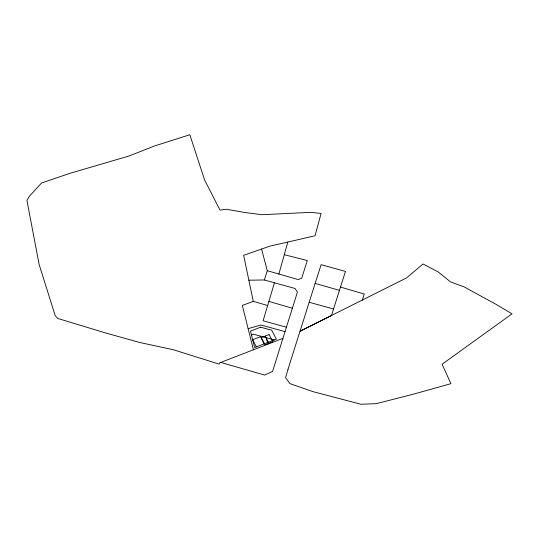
<?xml version="1.0" encoding="UTF-8"?>
<svg xmlns="http://www.w3.org/2000/svg" width="539" height="539" viewBox="0 0 539 539"><rect width="100%" height="100%" fill="white"/><g stroke="black" fill="none" stroke-linecap="round" stroke-linejoin="round"><path stroke-width="0.81" d="M278.879 274.034L287.806 242.072L315.059 235.738L321.096 213.451L310.754 212.339L261.994 214.717L244.794 212.487L226.205 209.247L220.027 210.122L204.638 180.08L189.843 134.743L154.686 145.928L128.848 156.054L69.363 173.511L41.557 183.004L29.301 196.358L26.95 200.488L39.138 264.501L55.167 315.517L57.606 318.414L105.617 332.954L139.493 342.433L173.565 349.811L219.225 364.135L219.373 362.969L282.935 338.351L297.427 292.071L295.035 288.48L264.353 279.977L248.856 280.199M274.445 282.773L263.086 320.786L286.431 327.213M282.935 338.351L272.572 371.425L264.676 375.077L220.747 362.437M315.133 283.386L300.014 331.276L331.465 315.558L345.459 271.42L321.116 264.676L315.133 283.386L339.455 290.353M264.353 279.977L267.29 270.706L261.57 249.052M362.269 300.203L364.27 294.038L340.5 287.071M251.477 334.995L253.478 334.22L274.331 339.947M267.647 305.519L253.283 301.348L242.341 305.465L253.397 349.723M248.142 328.669L260.93 325.01L285.05 331.633M287.806 242.072L270.019 246.101L243.648 255.311L253.283 301.348M284.282 254.684L307.27 260.526L301.699 278.252L298.06 279.532L267.29 270.706M309.17 302.271L333.553 308.982M268.88 301.402L292.367 308.234M265.188 336.1L268.907 343.242M264.198 343.848L260.478 336.707L252.656 339.718L256.375 346.86M266.226 337.724L267.438 342.602M288.015 369.303L285.582 377.664L289.888 383.613L313.139 391.685L360.908 404.257L376.316 403.664L414.134 393.975L450.894 383.674L442.101 364.236L512.05 313.833L496.271 304.474L464.086 286.876L450.557 281.931L438.389 272.067L423.081 263.995L406.494 277.929L299.98 331.249L288.015 369.303M260.633 327.18L250.5 331.081L254.61 347.54L276.359 339.166L271.696 330.218L260.633 327.18M269.102 334.591L261.28 337.603L264.999 344.744L272.822 341.733L269.102 334.591"/></g></svg>
